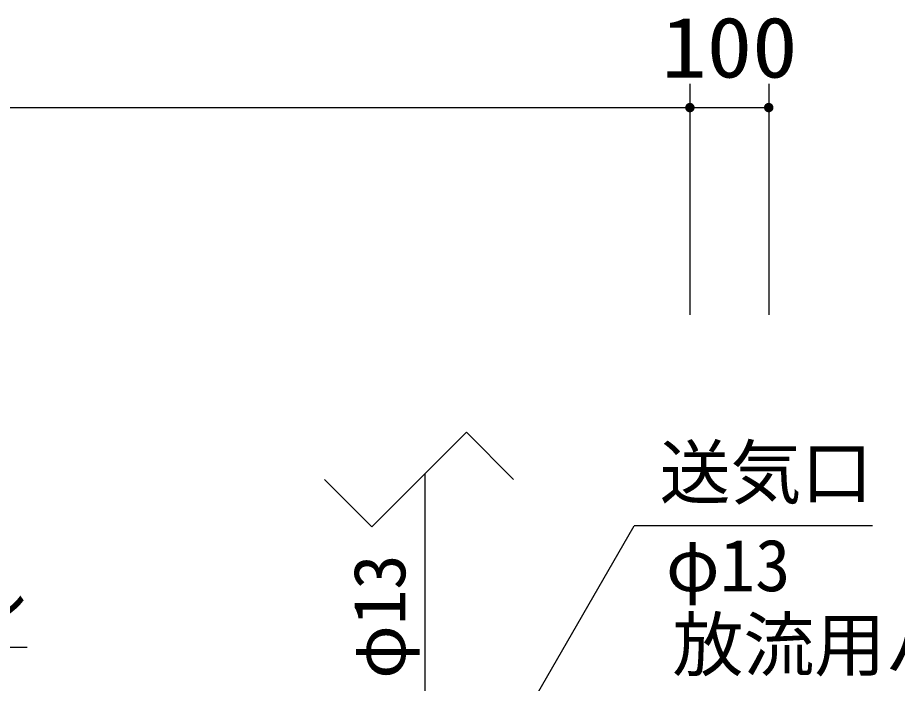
# Model space of a CAD drawing. Units: millimetres, scale not verified. Extents: x -8910 to 8910, y -6308 to 6308.
# Drawn here: x -4309 to -3193, y 1558 to 2402 of the extents above; entities that cross this region are included whole.
import ezdxf
from ezdxf.enums import TextEntityAlignment as Align

# ---------------------------------------------------------------- set-up
doc = ezdxf.new("R2010")
doc.units = ezdxf.units.MM
doc.header["$LTSCALE"] = 30
for name, color, linetype, lineweight in [('0-2_07', 3, 'Continuous', 25), ('0-3_空気管', 3, 'Continuous', 25), ('0-6_製作', 5, 'Continuous', 25)]:
    doc.layers.add(name, color=color, linetype=linetype, lineweight=lineweight)
doc.styles.add('ＭＳ ゴシック', font='')
doc.styles.get('ＭＳ ゴシック').set_extended_font_data('MS Gothic')

msp = doc.modelspace()

# ---------------------------------------------------------------- linework, layer by layer
at = {"layer": '0-2_07', "color": 7}
for p, q in [((-3739.8, 1876.37), (-3859.8, 1756.37)), ((-3679.8, 1816.37), (-3739.8, 1876.37)), ((-3859.8, 1756.37), (-3919.8, 1816.37))]:
    msp.add_line(p, q, dxfattribs=at)
at = {"layer": '0-2_07', "color": 6}
msp.add_line((-3792.22, 1299.18), (-3792.22, 1823.96), dxfattribs=at)
at = {"layer": '0-3_空気管', "color": 2}
for p, q in [((-6226.24, 2288), (-3456.2, 2288)), ((-3456.2, 2288), (-3356.2, 2288))]:
    msp.add_line(p, q, dxfattribs=at)
at = {"layer": '0-3_空気管'}
for p, q in [((-3791.69, 1298.87), (-3526.89, 1757.51)), ((-3224.75, 1757.51), (-3526.89, 1757.51)), ((-4297.01, 1603.39), (-4833.58, 1603.39))]:
    msp.add_line(p, q, dxfattribs=at)
at = {"layer": '0-6_製作', "color": 2}
for p, q in [((-3456.2, 2318), (-3456.2, 2025.32)), ((-3356.2, 2318), (-3356.2, 2025.32))]:
    msp.add_line(p, q, dxfattribs=at)
at = {"layer": '0-6_製作'}
for points in [[(-3458.41, 2293.58), (-3462.2, 2288), (-3462.19, 2288.38)], [(-3458.41, 2293.58), (-3456.2, 2288), (-3462.2, 2288)], [(-3456.2, 2288), (-3462.15, 2287.25), (-3462.2, 2288)], [(-3458.41, 2293.58), (-3462.19, 2288.38), (-3459.09, 2293.26)], [(-3459.09, 2293.26), (-3462.19, 2288.38), (-3462.09, 2289.13)], [(-3456.2, 2288), (-3462.01, 2286.51), (-3462.15, 2287.25)], [(-3459.09, 2293.26), (-3462.09, 2289.13), (-3459.73, 2292.86)], [(-3459.73, 2292.86), (-3462.09, 2289.13), (-3461.91, 2289.86)], [(-3456.2, 2288), (-3461.78, 2285.8), (-3462.01, 2286.51)], [(-3459.73, 2292.86), (-3461.91, 2289.86), (-3460.31, 2292.38)], [(-3460.31, 2292.38), (-3461.91, 2289.86), (-3461.63, 2290.56)], [(-3456.2, 2288), (-3461.46, 2285.11), (-3461.78, 2285.8)], [(-3460.31, 2292.38), (-3461.63, 2290.56), (-3460.82, 2291.83)], [(-3460.82, 2291.83), (-3461.63, 2290.56), (-3461.27, 2291.22)], [(-3456.2, 2288), (-3461.05, 2284.48), (-3461.46, 2285.11)], [(-3456.2, 2288), (-3460.57, 2283.9), (-3461.05, 2284.48)], [(-3456.2, 2288), (-3460.03, 2283.38), (-3460.57, 2283.9)], [(-3456.2, 2288), (-3459.42, 2282.94), (-3460.03, 2283.38)], [(-3456.2, 2282), (-3459.42, 2282.94), (-3456.2, 2288)], [(-3457.69, 2293.82), (-3456.2, 2288), (-3458.41, 2293.58)], [(-3456.95, 2293.96), (-3456.2, 2288), (-3457.69, 2293.82)], [(-3456.2, 2294), (-3456.2, 2288), (-3456.95, 2293.96)], [(-3455.82, 2293.99), (-3456.2, 2288), (-3456.2, 2294)], [(-3455.08, 2293.9), (-3456.2, 2288), (-3455.82, 2293.99)], [(-3454.35, 2293.71), (-3456.2, 2288), (-3455.08, 2293.9)], [(-3453.65, 2293.43), (-3456.2, 2288), (-3454.35, 2293.71)], [(-3452.99, 2293.07), (-3456.2, 2288), (-3453.65, 2293.43)], [(-3452.38, 2292.63), (-3456.2, 2288), (-3452.99, 2293.07)], [(-3452.38, 2292.63), (-3450.2, 2288), (-3456.2, 2288)], [(-3450.2, 2288), (-3456.2, 2282), (-3456.2, 2288)], [(-3450.2, 2288), (-3455.45, 2282.05), (-3456.2, 2282)], [(-3450.2, 2288), (-3454.71, 2282.19), (-3455.45, 2282.05)], [(-3450.2, 2288), (-3453.99, 2282.43), (-3454.71, 2282.19)], [(-3450.2, 2288), (-3453.31, 2282.75), (-3453.99, 2282.43)], [(-3450.21, 2287.63), (-3453.31, 2282.75), (-3450.2, 2288)], [(-3451.83, 2292.11), (-3450.2, 2288), (-3452.38, 2292.63)], [(-3451.35, 2291.53), (-3450.2, 2288), (-3451.83, 2292.11)], [(-3450.94, 2290.89), (-3450.2, 2288), (-3451.35, 2291.53)], [(-3450.62, 2290.21), (-3450.2, 2288), (-3450.94, 2290.89)], [(-3450.39, 2289.5), (-3450.2, 2288), (-3450.62, 2290.21)], [(-3450.25, 2288.76), (-3450.2, 2288), (-3450.39, 2289.5)], [(-3357.69, 2293.82), (-3362.2, 2288), (-3358.41, 2293.58)], [(-3357.69, 2293.82), (-3356.2, 2288), (-3362.2, 2288)], [(-3358.41, 2293.58), (-3362.2, 2288), (-3362.19, 2288.38)], [(-3356.2, 2288), (-3362.15, 2287.25), (-3362.2, 2288)], [(-3358.41, 2293.58), (-3362.19, 2288.38), (-3359.09, 2293.26)], [(-3359.09, 2293.26), (-3362.19, 2288.38), (-3362.09, 2289.13)], [(-3356.2, 2288), (-3362.01, 2286.51), (-3362.15, 2287.25)], [(-3359.09, 2293.26), (-3362.09, 2289.13), (-3359.73, 2292.86)], [(-3359.73, 2292.86), (-3362.09, 2289.13), (-3361.91, 2289.86)], [(-3356.2, 2288), (-3361.78, 2285.8), (-3362.01, 2286.51)], [(-3359.73, 2292.86), (-3361.91, 2289.86), (-3360.31, 2292.38)], [(-3360.31, 2292.38), (-3361.91, 2289.86), (-3361.63, 2290.56)], [(-3356.2, 2288), (-3361.46, 2285.11), (-3361.78, 2285.8)], [(-3360.31, 2292.38), (-3361.63, 2290.56), (-3360.82, 2291.83)], [(-3360.82, 2291.83), (-3361.63, 2290.56), (-3361.27, 2291.22)], [(-3356.2, 2288), (-3361.05, 2284.48), (-3361.46, 2285.11)], [(-3356.2, 2288), (-3360.57, 2283.9), (-3361.05, 2284.48)], [(-3356.2, 2288), (-3360.03, 2283.38), (-3360.57, 2283.9)], [(-3356.2, 2288), (-3359.42, 2282.94), (-3360.03, 2283.38)], [(-3356.2, 2282), (-3359.42, 2282.94), (-3356.2, 2288)], [(-3356.95, 2293.96), (-3356.2, 2288), (-3357.69, 2293.82)], [(-3356.2, 2294), (-3356.2, 2288), (-3356.95, 2293.96)], [(-3355.82, 2293.99), (-3356.2, 2288), (-3356.2, 2294)], [(-3355.08, 2293.9), (-3356.2, 2288), (-3355.82, 2293.99)], [(-3354.35, 2293.71), (-3356.2, 2288), (-3355.08, 2293.9)], [(-3353.65, 2293.43), (-3356.2, 2288), (-3354.35, 2293.71)], [(-3352.99, 2293.07), (-3356.2, 2288), (-3353.65, 2293.43)], [(-3352.38, 2292.63), (-3356.2, 2288), (-3352.99, 2293.07)], [(-3352.38, 2292.63), (-3350.2, 2288), (-3356.2, 2288)], [(-3350.2, 2288), (-3356.2, 2282), (-3356.2, 2288)], [(-3350.2, 2288), (-3355.45, 2282.05), (-3356.2, 2282)], [(-3350.2, 2288), (-3354.71, 2282.19), (-3355.45, 2282.05)], [(-3350.2, 2288), (-3353.99, 2282.43), (-3354.71, 2282.19)], [(-3350.21, 2287.63), (-3353.99, 2282.43), (-3350.2, 2288)], [(-3351.83, 2292.11), (-3350.2, 2288), (-3352.38, 2292.63)], [(-3351.35, 2291.53), (-3350.2, 2288), (-3351.83, 2292.11)], [(-3350.94, 2290.89), (-3350.2, 2288), (-3351.35, 2291.53)], [(-3350.62, 2290.21), (-3350.2, 2288), (-3350.94, 2290.89)], [(-3350.39, 2289.5), (-3350.2, 2288), (-3350.62, 2290.21)], [(-3350.25, 2288.76), (-3350.2, 2288), (-3350.39, 2289.5)], [(-3456.2, 2282), (-3458.76, 2282.57), (-3459.42, 2282.94)], [(-3456.2, 2282), (-3458.05, 2282.3), (-3458.76, 2282.57)], [(-3456.2, 2282), (-3457.32, 2282.11), (-3458.05, 2282.3)], [(-3456.2, 2282), (-3456.58, 2282.02), (-3457.32, 2282.11)], [(-3450.31, 2286.88), (-3453.31, 2282.75), (-3450.21, 2287.63)], [(-3450.31, 2286.88), (-3452.67, 2283.15), (-3453.31, 2282.75)], [(-3450.49, 2286.15), (-3452.67, 2283.15), (-3450.31, 2286.88)], [(-3450.49, 2286.15), (-3452.09, 2283.63), (-3452.67, 2283.15)], [(-3450.77, 2285.45), (-3452.09, 2283.63), (-3450.49, 2286.15)], [(-3450.77, 2285.45), (-3451.58, 2284.18), (-3452.09, 2283.63)], [(-3451.13, 2284.79), (-3451.58, 2284.18), (-3450.77, 2285.45)], [(-3356.2, 2282), (-3358.76, 2282.57), (-3359.42, 2282.94)], [(-3356.2, 2282), (-3358.05, 2282.3), (-3358.76, 2282.57)], [(-3356.2, 2282), (-3357.32, 2282.11), (-3358.05, 2282.3)], [(-3356.2, 2282), (-3356.58, 2282.02), (-3357.32, 2282.11)], [(-3350.21, 2287.63), (-3353.31, 2282.75), (-3353.99, 2282.43)], [(-3350.31, 2286.88), (-3353.31, 2282.75), (-3350.21, 2287.63)], [(-3350.31, 2286.88), (-3352.67, 2283.15), (-3353.31, 2282.75)], [(-3350.49, 2286.15), (-3352.67, 2283.15), (-3350.31, 2286.88)], [(-3350.49, 2286.15), (-3352.09, 2283.63), (-3352.67, 2283.15)], [(-3350.77, 2285.45), (-3352.09, 2283.63), (-3350.49, 2286.15)], [(-3350.77, 2285.45), (-3351.58, 2284.18), (-3352.09, 2283.63)], [(-3351.13, 2284.79), (-3351.58, 2284.18), (-3350.77, 2285.45)]]:
    msp.add_solid(points, dxfattribs=at)

# ---------------------------------------------------------------- texts
at = {"layer": '0-3_空気管', "color": 4, "style": 'ＭＳ ゴシック'}
for s, p in [('送気口', (-3494.75, 1772.51)), ('φ13', (-3486.61, 1654.87)), ('移流バッフル', (-4837.01, 1618.39)), ('放流用バルブ', (-3478.33, 1554.28))]:
    msp.add_text(s, height=65.98, dxfattribs=at).set_placement(p, align=Align.BOTTOM_LEFT)
msp.add_text('φ13', height=65.98, rotation=90, dxfattribs=at).set_placement((-3797.38, 1563.5), align=Align.BOTTOM_LEFT)
at = {"layer": '0-6_製作', "color": 4, "style": 'ＭＳ ゴシック', "width": 1.1}
msp.add_text('100', height=76.98, dxfattribs=at).set_placement((-3492.45, 2303), align=Align.BOTTOM_LEFT)

doc.saveas('drawing.dxf')
